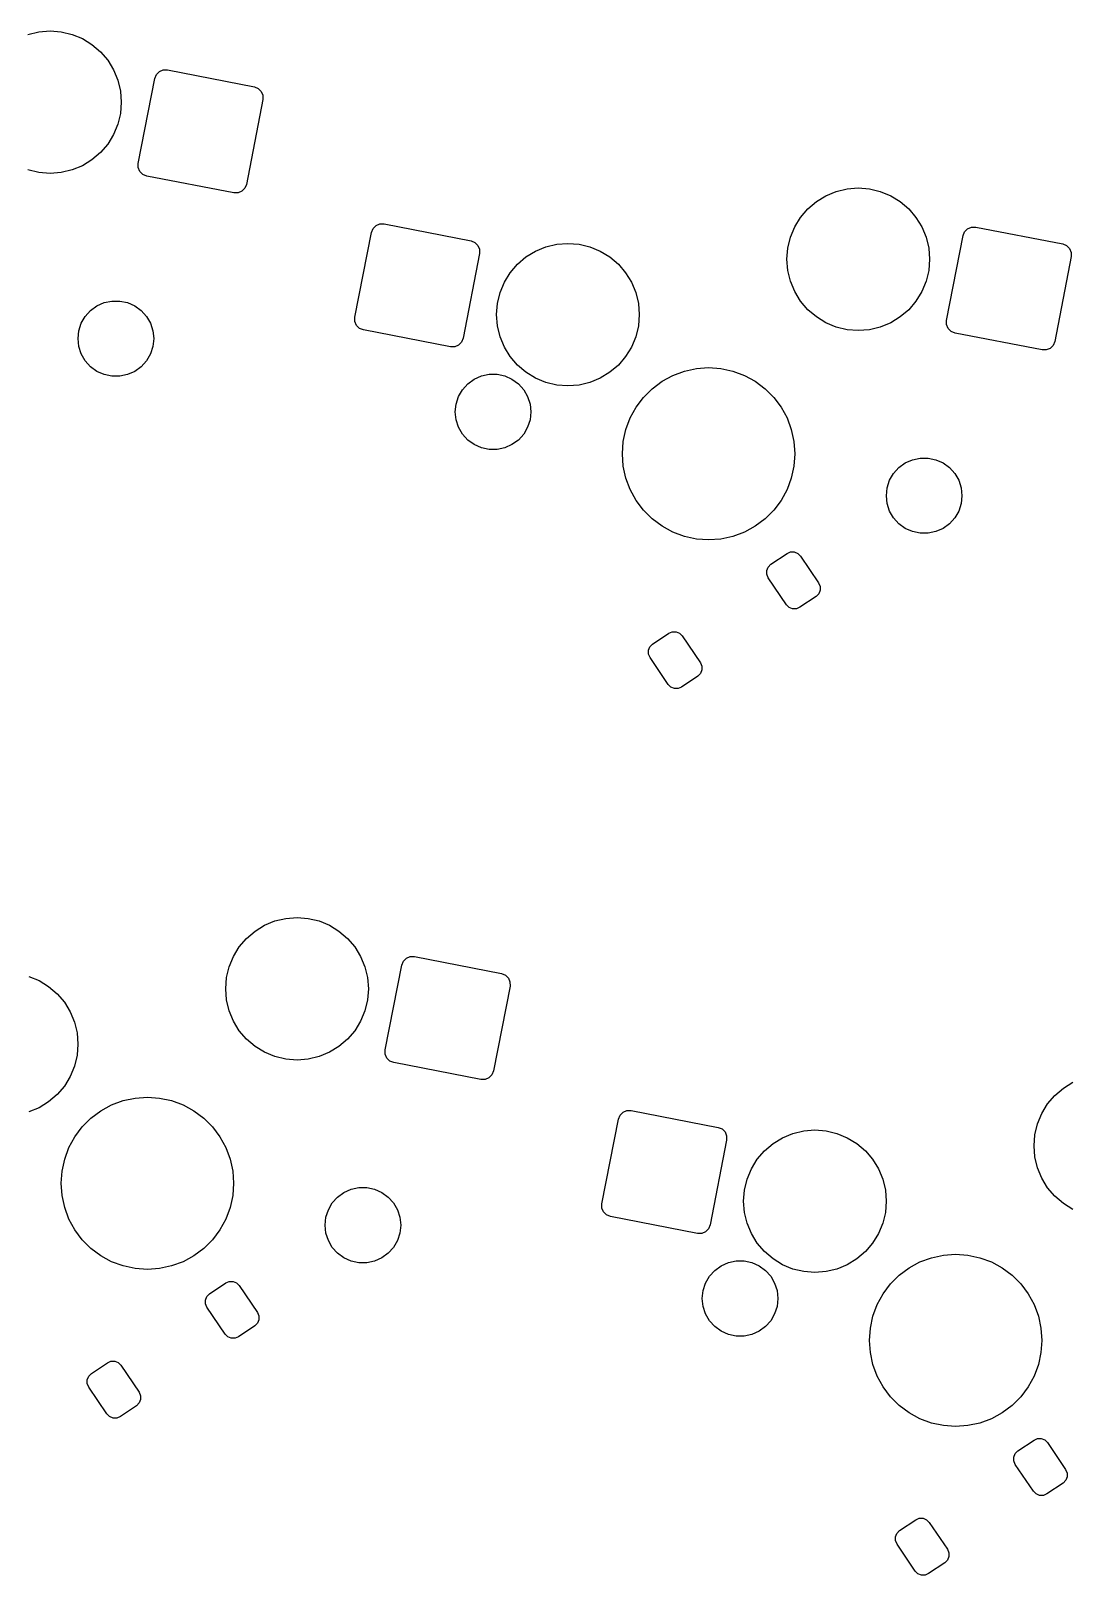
# Model space of a CAD drawing. Extents: x 101 to 518, y -308 to -134.
# Drawn here: x 183.46 to 207.55, y -267.07 to -231.34 of the extents above; entities that cross this region are included whole.
import ezdxf

# ---------------------------------------------------------------- set-up
doc = ezdxf.new("R2010")
doc.units = 0
doc.layers.add('BLACK', color=7, linetype='CONTINUOUS')

msp = doc.modelspace()

# ---------------------------------------------------------------- linework, layer by layer
at = {"layer": 'BLACK', "linetype": 'CONTINUOUS'}
for p, q in [((183.39703, -231.417391), (183.648791, -231.356948)), ((183.648791, -231.356948), (183.906908, -231.336634)), ((183.906908, -231.336634), (184.165025, -231.356948)), ((184.165025, -231.356948), (184.416786, -231.417391)), ((184.416786, -231.417391), (184.655992, -231.516473)), ((184.655992, -231.516473), (184.876754, -231.651756)), ((184.876754, -231.651756), (185.073634, -231.819908)), ((185.073634, -231.819908), (185.241786, -232.016788)), ((185.241786, -232.016788), (185.377069, -232.23755)), ((185.377069, -232.23755), (185.476151, -232.476756)), ((186.367854, -232.348815), (186.436527, -232.27954)), ((186.436527, -232.27954), (186.526483, -232.241818)), ((186.526483, -232.241818), (186.624027, -232.241393)), ((186.624027, -232.241393), (188.636363, -232.632551)), ((185.476151, -232.476756), (185.536594, -232.728517)), ((185.9493, -234.402352), (186.330918, -232.439097)), ((186.330918, -232.439097), (186.367854, -232.348815)), ((188.636363, -232.632551), (188.726645, -232.669486)), ((185.536594, -232.728517), (185.556908, -232.986634)), ((185.556908, -232.986634), (185.536594, -233.244751)), ((188.834068, -232.92566), (188.45245, -234.888915)), ((188.726645, -232.669486), (188.795921, -232.73816)), ((188.795921, -232.73816), (188.833642, -232.828116)), ((188.833642, -232.828116), (188.834068, -232.92566)), ((185.536594, -233.244751), (185.476151, -233.496512)), ((185.476151, -233.496512), (185.377069, -233.735718)), ((185.241786, -233.95648), (185.073634, -234.15336)), ((185.377069, -233.735718), (185.241786, -233.95648)), ((184.876754, -234.321512), (184.655992, -234.456795)), ((185.073634, -234.15336), (184.876754, -234.321512)), ((185.949726, -234.499896), (185.9493, -234.402352)), ((183.648791, -234.61632), (183.39703, -234.555877)), ((183.906908, -234.636634), (183.648791, -234.61632)), ((184.165025, -234.61632), (183.906908, -234.636634)), ((184.416786, -234.555877), (184.165025, -234.61632)), ((184.655992, -234.456795), (184.416786, -234.555877)), ((185.987447, -234.589852), (185.949726, -234.499896)), ((186.056723, -234.658526), (185.987447, -234.589852)), ((186.147005, -234.695461), (186.056723, -234.658526)), ((188.159341, -235.086619), (186.147005, -234.695461)), ((188.256885, -235.086194), (188.159341, -235.086619)), ((188.346841, -235.048472), (188.256885, -235.086194)), ((188.415514, -234.979197), (188.346841, -235.048472)), ((188.45245, -234.888915), (188.415514, -234.979197)), ((201.857822, -235.151384), (202.097028, -235.052302)), ((202.097028, -235.052302), (202.348789, -234.991859)), ((202.348789, -234.991859), (202.606906, -234.971545)), ((202.606906, -234.971545), (202.865023, -234.991859)), ((202.865023, -234.991859), (203.116784, -235.052302)), ((203.116784, -235.052302), (203.35599, -235.151384)), ((201.272028, -235.651699), (201.44018, -235.454819)), ((201.44018, -235.454819), (201.63706, -235.286667)), ((201.63706, -235.286667), (201.857822, -235.151384)), ((203.35599, -235.151384), (203.576752, -235.286667)), ((203.576752, -235.286667), (203.773632, -235.454819)), ((203.773632, -235.454819), (203.941784, -235.651699)), ((191.380312, -235.910678), (191.448985, -235.841403)), ((191.448985, -235.841403), (191.538941, -235.803681)), ((191.538941, -235.803681), (191.636485, -235.803256)), ((191.636485, -235.803256), (193.648821, -236.194414)), ((201.136745, -235.872461), (201.272028, -235.651699)), ((203.941784, -235.651699), (204.077067, -235.872461)), ((190.961758, -237.964215), (191.343376, -236.00096)), ((191.343376, -236.00096), (191.380312, -235.910678)), ((193.648821, -236.194414), (193.739103, -236.231349)), ((200.97722, -236.363428), (201.037663, -236.111667)), ((201.037663, -236.111667), (201.136745, -235.872461)), ((204.077067, -235.872461), (204.176149, -236.111667)), ((204.176149, -236.111667), (204.236592, -236.363428)), ((204.649298, -238.037263), (205.030916, -236.074008)), ((205.030916, -236.074008), (205.067852, -235.983726)), ((205.067852, -235.983726), (205.136525, -235.914451)), ((205.136525, -235.914451), (205.226481, -235.876729)), ((205.226481, -235.876729), (205.324025, -235.876304)), ((205.324025, -235.876304), (207.336361, -236.267462)), ((193.846526, -236.487523), (193.464908, -238.450778)), ((193.739103, -236.231349), (193.808379, -236.300023)), ((193.808379, -236.300023), (193.8461, -236.389979)), ((193.8461, -236.389979), (193.846526, -236.487523)), ((194.722192, -236.736515), (194.919072, -236.568363)), ((194.919072, -236.568363), (195.139834, -236.43308)), ((195.139834, -236.43308), (195.37904, -236.333998)), ((195.37904, -236.333998), (195.630801, -236.273555)), ((195.630801, -236.273555), (195.888918, -236.253241)), ((195.888918, -236.253241), (196.147035, -236.273555)), ((196.147035, -236.273555), (196.398796, -236.333998)), ((196.398796, -236.333998), (196.638002, -236.43308)), ((196.638002, -236.43308), (196.858764, -236.568363)), ((196.858764, -236.568363), (197.055644, -236.736515)), ((200.956906, -236.621545), (200.97722, -236.363428)), ((204.236592, -236.363428), (204.256906, -236.621545)), ((207.534066, -236.560571), (207.152448, -238.523826)), ((207.336361, -236.267462), (207.426643, -236.304397)), ((207.426643, -236.304397), (207.495919, -236.373071)), ((207.495919, -236.373071), (207.53364, -236.463027)), ((207.53364, -236.463027), (207.534066, -236.560571)), ((194.418757, -237.154157), (194.55404, -236.933395)), ((194.55404, -236.933395), (194.722192, -236.736515)), ((197.055644, -236.736515), (197.223796, -236.933395)), ((197.223796, -236.933395), (197.359079, -237.154157)), ((200.97722, -236.879662), (200.956906, -236.621545)), ((201.037663, -237.131423), (200.97722, -236.879662)), ((204.236592, -236.879662), (204.176149, -237.131423)), ((204.256906, -236.621545), (204.236592, -236.879662)), ((194.319675, -237.393363), (194.418757, -237.154157)), ((197.359079, -237.154157), (197.458161, -237.393363)), ((201.136745, -237.370629), (201.037663, -237.131423)), ((204.176149, -237.131423), (204.077067, -237.370629)), ((184.993431, -237.700183), (185.160541, -237.625781)), ((185.160541, -237.625781), (185.339469, -237.587748)), ((185.339469, -237.587748), (185.522393, -237.587748)), ((185.522393, -237.587748), (185.701321, -237.625781)), ((185.701321, -237.625781), (185.868431, -237.700183)), ((194.238918, -237.903241), (194.259232, -237.645124)), ((194.259232, -237.645124), (194.319675, -237.393363)), ((197.458161, -237.393363), (197.518604, -237.645124)), ((197.518604, -237.645124), (197.538918, -237.903241)), ((201.272028, -237.591391), (201.136745, -237.370629)), ((201.44018, -237.788271), (201.272028, -237.591391)), ((203.941784, -237.591391), (203.773632, -237.788271)), ((204.077067, -237.370629), (203.941784, -237.591391)), ((184.631579, -238.10206), (184.723041, -237.943643)), ((184.723041, -237.943643), (184.845442, -237.807703)), ((184.845442, -237.807703), (184.993431, -237.700183)), ((185.868431, -237.700183), (186.01642, -237.807703)), ((186.01642, -237.807703), (186.138821, -237.943643)), ((186.138821, -237.943643), (186.230283, -238.10206)), ((190.962184, -238.061759), (190.961758, -237.964215)), ((194.259232, -238.161358), (194.238918, -237.903241)), ((197.538918, -237.903241), (197.518604, -238.161358)), ((201.63706, -237.956423), (201.44018, -237.788271)), ((201.857822, -238.091706), (201.63706, -237.956423)), ((203.576752, -237.956423), (203.35599, -238.091706)), ((203.773632, -237.788271), (203.576752, -237.956423)), ((184.555931, -238.457955), (184.575052, -238.276032)), ((184.575052, -238.276032), (184.631579, -238.10206)), ((186.230283, -238.10206), (186.28681, -238.276032)), ((186.28681, -238.276032), (186.305931, -238.457955)), ((190.999905, -238.151715), (190.962184, -238.061759)), ((191.069181, -238.220389), (190.999905, -238.151715)), ((191.159463, -238.257324), (191.069181, -238.220389)), ((193.171799, -238.648482), (191.159463, -238.257324)), ((194.319675, -238.413119), (194.259232, -238.161358)), ((197.518604, -238.161358), (197.458161, -238.413119)), ((202.097028, -238.190788), (201.857822, -238.091706)), ((202.348789, -238.251231), (202.097028, -238.190788)), ((202.606906, -238.271545), (202.348789, -238.251231)), ((202.865023, -238.251231), (202.606906, -238.271545)), ((203.116784, -238.190788), (202.865023, -238.251231)), ((203.35599, -238.091706), (203.116784, -238.190788)), ((204.649724, -238.134807), (204.649298, -238.037263)), ((204.687445, -238.224763), (204.649724, -238.134807)), ((204.756721, -238.293437), (204.687445, -238.224763)), ((204.847003, -238.330372), (204.756721, -238.293437)), ((206.859339, -238.72153), (204.847003, -238.330372)), ((184.575052, -238.639878), (184.555931, -238.457955)), ((184.631579, -238.81385), (184.575052, -238.639878)), ((186.28681, -238.639878), (186.230283, -238.81385)), ((186.305931, -238.457955), (186.28681, -238.639878)), ((193.269343, -238.648057), (193.171799, -238.648482)), ((193.359299, -238.610335), (193.269343, -238.648057)), ((193.427972, -238.54106), (193.359299, -238.610335)), ((193.464908, -238.450778), (193.427972, -238.54106)), ((194.418757, -238.652325), (194.319675, -238.413119)), ((194.55404, -238.873087), (194.418757, -238.652325)), ((197.359079, -238.652325), (197.223796, -238.873087)), ((197.458161, -238.413119), (197.359079, -238.652325)), ((206.956883, -238.721105), (206.859339, -238.72153)), ((207.046839, -238.683383), (206.956883, -238.721105)), ((207.115512, -238.614108), (207.046839, -238.683383)), ((207.152448, -238.523826), (207.115512, -238.614108)), ((184.723041, -238.972267), (184.631579, -238.81385)), ((184.845442, -239.108207), (184.723041, -238.972267)), ((186.138821, -238.972267), (186.01642, -239.108207)), ((186.230283, -238.81385), (186.138821, -238.972267)), ((194.722192, -239.069967), (194.55404, -238.873087)), ((194.919072, -239.238119), (194.722192, -239.069967)), ((197.055644, -239.069967), (196.858764, -239.238119)), ((197.223796, -238.873087), (197.055644, -239.069967)), ((184.993431, -239.215727), (184.845442, -239.108207)), ((185.160541, -239.290129), (184.993431, -239.215727)), ((185.339469, -239.328162), (185.160541, -239.290129)), ((185.522393, -239.328162), (185.339469, -239.328162)), ((185.701321, -239.290129), (185.522393, -239.328162)), ((185.868431, -239.215727), (185.701321, -239.290129)), ((186.01642, -239.108207), (185.868431, -239.215727)), ((193.572108, -239.503994), (193.720097, -239.396474)), ((193.720097, -239.396474), (193.887207, -239.322072)), ((193.887207, -239.322072), (194.066135, -239.284039)), ((194.066135, -239.284039), (194.249059, -239.284039)), ((194.249059, -239.284039), (194.427987, -239.322072)), ((194.427987, -239.322072), (194.595097, -239.396474)), ((194.595097, -239.396474), (194.743086, -239.503994)), ((195.139834, -239.373402), (194.919072, -239.238119)), ((195.37904, -239.472484), (195.139834, -239.373402)), ((196.638002, -239.373402), (196.398796, -239.472484)), ((196.858764, -239.238119), (196.638002, -239.373402)), ((198.066279, -239.446181), (198.315967, -239.309841)), ((198.315967, -239.309841), (198.582516, -239.210423)), ((198.582516, -239.210423), (198.860501, -239.149951)), ((198.860501, -239.149951), (199.144263, -239.129656)), ((199.144263, -239.129656), (199.428025, -239.149951)), ((199.428025, -239.149951), (199.70601, -239.210423)), ((199.70601, -239.210423), (199.972559, -239.309841)), ((199.972559, -239.309841), (200.222247, -239.446181)), ((193.358245, -239.798351), (193.449707, -239.639934)), ((193.449707, -239.639934), (193.572108, -239.503994)), ((194.743086, -239.503994), (194.865487, -239.639934)), ((194.865487, -239.639934), (194.956949, -239.798351)), ((195.630801, -239.532927), (195.37904, -239.472484)), ((195.888918, -239.553241), (195.630801, -239.532927)), ((196.147035, -239.532927), (195.888918, -239.553241)), ((196.398796, -239.472484), (196.147035, -239.532927)), ((197.637374, -239.817829), (197.838536, -239.616667)), ((197.838536, -239.616667), (198.066279, -239.446181)), ((200.222247, -239.446181), (200.44999, -239.616667)), ((200.44999, -239.616667), (200.651152, -239.817829)), ((193.282597, -240.154246), (193.301718, -239.972323)), ((193.301718, -239.972323), (193.358245, -239.798351)), ((194.956949, -239.798351), (195.013476, -239.972323)), ((195.013476, -239.972323), (195.032597, -240.154246)), ((197.330548, -240.29526), (197.466888, -240.045572)), ((197.466888, -240.045572), (197.637374, -239.817829)), ((200.651152, -239.817829), (200.821638, -240.045572)), ((200.821638, -240.045572), (200.957978, -240.29526)), ((193.301718, -240.336169), (193.282597, -240.154246)), ((193.358245, -240.510141), (193.301718, -240.336169)), ((195.013476, -240.336169), (194.956949, -240.510141)), ((195.032597, -240.154246), (195.013476, -240.336169)), ((197.23113, -240.561809), (197.330548, -240.29526)), ((200.957978, -240.29526), (201.057396, -240.561809)), ((193.449707, -240.668558), (193.358245, -240.510141)), ((193.572108, -240.804498), (193.449707, -240.668558)), ((193.720097, -240.912018), (193.572108, -240.804498)), ((194.743086, -240.804498), (194.595097, -240.912018)), ((194.865487, -240.668558), (194.743086, -240.804498)), ((194.956949, -240.510141), (194.865487, -240.668558)), ((197.150363, -241.123556), (197.170658, -240.839794)), ((197.170658, -240.839794), (197.23113, -240.561809)), ((201.057396, -240.561809), (201.117868, -240.839794)), ((201.117868, -240.839794), (201.138163, -241.123556)), ((193.887207, -240.98642), (193.720097, -240.912018)), ((194.066135, -241.024453), (193.887207, -240.98642)), ((194.249059, -241.024453), (194.066135, -241.024453)), ((194.427987, -240.98642), (194.249059, -241.024453)), ((194.595097, -240.912018), (194.427987, -240.98642)), ((197.170658, -241.407318), (197.150363, -241.123556)), ((201.138163, -241.123556), (201.117868, -241.407318)), ((203.860539, -241.260692), (204.039467, -241.222659)), ((204.039467, -241.222659), (204.222391, -241.222659)), ((204.222391, -241.222659), (204.401319, -241.260692)), ((197.23113, -241.685303), (197.170658, -241.407318)), ((201.117868, -241.407318), (201.057396, -241.685303)), ((203.331577, -241.736971), (203.423039, -241.578554)), ((203.423039, -241.578554), (203.54544, -241.442614)), ((203.54544, -241.442614), (203.693429, -241.335094)), ((203.693429, -241.335094), (203.860539, -241.260692)), ((204.401319, -241.260692), (204.568429, -241.335094)), ((204.568429, -241.335094), (204.716418, -241.442614)), ((204.716418, -241.442614), (204.838819, -241.578554)), ((204.838819, -241.578554), (204.930281, -241.736971)), ((197.330548, -241.951852), (197.23113, -241.685303)), ((201.057396, -241.685303), (200.957978, -241.951852)), ((203.255929, -242.092866), (203.27505, -241.910943)), ((203.27505, -241.910943), (203.331577, -241.736971)), ((204.930281, -241.736971), (204.986808, -241.910943)), ((204.986808, -241.910943), (205.005929, -242.092866)), ((197.466888, -242.20154), (197.330548, -241.951852)), ((197.637374, -242.429283), (197.466888, -242.20154)), ((200.821638, -242.20154), (200.651152, -242.429283)), ((200.957978, -241.951852), (200.821638, -242.20154)), ((203.27505, -242.274789), (203.255929, -242.092866)), ((203.331577, -242.448761), (203.27505, -242.274789)), ((204.986808, -242.274789), (204.930281, -242.448761)), ((205.005929, -242.092866), (204.986808, -242.274789)), ((197.838536, -242.630445), (197.637374, -242.429283)), ((198.066279, -242.800931), (197.838536, -242.630445)), ((200.44999, -242.630445), (200.222247, -242.800931)), ((200.651152, -242.429283), (200.44999, -242.630445)), ((203.423039, -242.607178), (203.331577, -242.448761)), ((203.54544, -242.743118), (203.423039, -242.607178)), ((204.838819, -242.607178), (204.716418, -242.743118)), ((204.930281, -242.448761), (204.838819, -242.607178)), ((198.315967, -242.937271), (198.066279, -242.800931)), ((198.582516, -243.036689), (198.315967, -242.937271)), ((199.972559, -242.937271), (199.70601, -243.036689)), ((200.222247, -242.800931), (199.972559, -242.937271)), ((203.693429, -242.850638), (203.54544, -242.743118)), ((203.860539, -242.92504), (203.693429, -242.850638)), ((204.039467, -242.963073), (203.860539, -242.92504)), ((204.222391, -242.963073), (204.039467, -242.963073)), ((204.401319, -242.92504), (204.222391, -242.963073)), ((204.568429, -242.850638), (204.401319, -242.92504)), ((204.716418, -242.743118), (204.568429, -242.850638)), ((198.860501, -243.097161), (198.582516, -243.036689)), ((199.144263, -243.117456), (198.860501, -243.097161)), ((199.428025, -243.097161), (199.144263, -243.117456)), ((199.70601, -243.036689), (199.428025, -243.097161)), ((200.522764, -243.743895), (200.58457, -243.681547)), ((200.58457, -243.681547), (200.957637, -243.42991)), ((200.957637, -243.42991), (201.038597, -243.39596)), ((201.038597, -243.39596), (201.126387, -243.395577)), ((201.126387, -243.395577), (201.207641, -243.428819)), ((201.207641, -243.428819), (201.269989, -243.490625)), ((201.269989, -243.490625), (201.689383, -244.112403)), ((200.489522, -243.825148), (200.522764, -243.743895)), ((200.489905, -243.912938), (200.489522, -243.825148)), ((200.523855, -243.993899), (200.489905, -243.912938)), ((200.943249, -244.615677), (200.523855, -243.993899)), ((201.628668, -244.424755), (201.255601, -244.676392)), ((201.690474, -244.362407), (201.628668, -244.424755)), ((201.689383, -244.112403), (201.723333, -244.193364)), ((201.723716, -244.281154), (201.690474, -244.362407)), ((201.723333, -244.193364), (201.723716, -244.281154)), ((201.005597, -244.677483), (200.943249, -244.615677)), ((201.086851, -244.710725), (201.005597, -244.677483)), ((201.174641, -244.710342), (201.086851, -244.710725)), ((201.255601, -244.676392), (201.174641, -244.710342)), ((197.848746, -245.526883), (198.221813, -245.275246)), ((198.221813, -245.275246), (198.302773, -245.241296)), ((198.302773, -245.241296), (198.390563, -245.240913)), ((198.390563, -245.240913), (198.471817, -245.274155)), ((198.471817, -245.274155), (198.534165, -245.335961)), ((198.534165, -245.335961), (198.953559, -245.957739)), ((197.753698, -245.670484), (197.78694, -245.589231)), ((197.754081, -245.758274), (197.753698, -245.670484)), ((197.788031, -245.839235), (197.754081, -245.758274)), ((197.78694, -245.589231), (197.848746, -245.526883)), ((198.207425, -246.461013), (197.788031, -245.839235)), ((198.95465, -246.207743), (198.892844, -246.270091)), ((198.953559, -245.957739), (198.987509, -246.0387)), ((198.987892, -246.12649), (198.95465, -246.207743)), ((198.987509, -246.0387), (198.987892, -246.12649)), ((198.269773, -246.522819), (198.207425, -246.461013)), ((198.351027, -246.556061), (198.269773, -246.522819)), ((198.438817, -246.555678), (198.351027, -246.556061)), ((198.519777, -246.521728), (198.438817, -246.555678)), ((198.892844, -246.270091), (198.519777, -246.521728)), ((188.872912, -252.033926), (189.112118, -251.934844)), ((189.112118, -251.934844), (189.363879, -251.874401)), ((189.363879, -251.874401), (189.621996, -251.854087)), ((189.621996, -251.854087), (189.880113, -251.874401)), ((189.880113, -251.874401), (190.131874, -251.934844)), ((190.131874, -251.934844), (190.37108, -252.033926)), ((188.45527, -252.337361), (188.65215, -252.169209)), ((188.65215, -252.169209), (188.872912, -252.033926)), ((190.37108, -252.033926), (190.591842, -252.169209)), ((190.591842, -252.169209), (190.788722, -252.337361)), ((188.151835, -252.755003), (188.287118, -252.534241)), ((188.287118, -252.534241), (188.45527, -252.337361)), ((190.788722, -252.337361), (190.956874, -252.534241)), ((190.956874, -252.534241), (191.092157, -252.755003)), ((187.99231, -253.24597), (188.052753, -252.994209)), ((188.052753, -252.994209), (188.151835, -252.755003)), ((191.092157, -252.755003), (191.191239, -252.994209)), ((191.191239, -252.994209), (191.251682, -253.24597)), ((191.664388, -254.919805), (192.046006, -252.95655)), ((192.046006, -252.95655), (192.082942, -252.866268)), ((192.082942, -252.866268), (192.151615, -252.796993)), ((192.151615, -252.796993), (192.241571, -252.759271)), ((192.241571, -252.759271), (192.339115, -252.758846)), ((192.339115, -252.758846), (194.351451, -253.150004)), ((183.413886, -253.21654), (183.653092, -253.315622)), ((183.653092, -253.315622), (183.873854, -253.450905)), ((187.971996, -253.504087), (187.99231, -253.24597)), ((191.251682, -253.24597), (191.271996, -253.504087)), ((194.351451, -253.150004), (194.441733, -253.186939)), ((194.441733, -253.186939), (194.511009, -253.255613)), ((194.511009, -253.255613), (194.54873, -253.345569)), ((194.54873, -253.345569), (194.549156, -253.443113)), ((183.873854, -253.450905), (184.070734, -253.619057)), ((184.070734, -253.619057), (184.238886, -253.815937)), ((187.99231, -253.762204), (187.971996, -253.504087)), ((191.271996, -253.504087), (191.251682, -253.762204)), ((194.549156, -253.443113), (194.167538, -255.406368)), ((184.238886, -253.815937), (184.374169, -254.036699)), ((184.374169, -254.036699), (184.473251, -254.275905)), ((188.052753, -254.013965), (187.99231, -253.762204)), ((188.151835, -254.253171), (188.052753, -254.013965)), ((191.191239, -254.013965), (191.092157, -254.253171)), ((191.251682, -253.762204), (191.191239, -254.013965)), ((184.473251, -254.275905), (184.533694, -254.527666)), ((188.287118, -254.473933), (188.151835, -254.253171)), ((191.092157, -254.253171), (190.956874, -254.473933)), ((184.533694, -254.527666), (184.554008, -254.785783)), ((184.554008, -254.785783), (184.533694, -255.0439)), ((188.45527, -254.670813), (188.287118, -254.473933)), ((188.65215, -254.838965), (188.45527, -254.670813)), ((190.788722, -254.670813), (190.591842, -254.838965)), ((190.956874, -254.473933), (190.788722, -254.670813)), ((184.533694, -255.0439), (184.473251, -255.295661)), ((188.872912, -254.974248), (188.65215, -254.838965)), ((189.112118, -255.07333), (188.872912, -254.974248)), ((189.363879, -255.133773), (189.112118, -255.07333)), ((189.621996, -255.154087), (189.363879, -255.133773)), ((189.880113, -255.133773), (189.621996, -255.154087)), ((190.131874, -255.07333), (189.880113, -255.133773)), ((190.37108, -254.974248), (190.131874, -255.07333)), ((190.591842, -254.838965), (190.37108, -254.974248)), ((191.664814, -255.017349), (191.664388, -254.919805)), ((191.702535, -255.107305), (191.664814, -255.017349)), ((191.771811, -255.175979), (191.702535, -255.107305)), ((184.473251, -255.295661), (184.374169, -255.534867)), ((191.862093, -255.212914), (191.771811, -255.175979)), ((193.874429, -255.604072), (191.862093, -255.212914)), ((194.130602, -255.49665), (194.061929, -255.565925)), ((194.167538, -255.406368), (194.130602, -255.49665)), ((184.238886, -255.755629), (184.070734, -255.952509)), ((184.374169, -255.534867), (184.238886, -255.755629)), ((193.971973, -255.603647), (193.874429, -255.604072)), ((194.061929, -255.565925), (193.971973, -255.603647)), ((207.155267, -255.972273), (207.352147, -255.804121)), ((207.352147, -255.804121), (207.572909, -255.668838)), ((183.873854, -256.120661), (183.653092, -256.255944)), ((184.070734, -255.952509), (183.873854, -256.120661)), ((185.081369, -256.328723), (185.331057, -256.192383)), ((185.331057, -256.192383), (185.597606, -256.092965)), ((185.597606, -256.092965), (185.875591, -256.032493)), ((185.875591, -256.032493), (186.159353, -256.012198)), ((186.159353, -256.012198), (186.443115, -256.032493)), ((186.443115, -256.032493), (186.7211, -256.092965)), ((186.7211, -256.092965), (186.987649, -256.192383)), ((186.987649, -256.192383), (187.237337, -256.328723)), ((206.851832, -256.389915), (206.987115, -256.169153)), ((206.987115, -256.169153), (207.155267, -255.972273)), ((183.653092, -256.255944), (183.413886, -256.355026)), ((184.652464, -256.700371), (184.853626, -256.499209)), ((184.853626, -256.499209), (185.081369, -256.328723)), ((187.237337, -256.328723), (187.46508, -256.499209)), ((187.46508, -256.499209), (187.666242, -256.700371)), ((196.676845, -258.481669), (197.058463, -256.518414)), ((197.058463, -256.518414), (197.095399, -256.428132)), ((197.095399, -256.428132), (197.164072, -256.358857)), ((197.164072, -256.358857), (197.254028, -256.321135)), ((197.254028, -256.321135), (197.351572, -256.32071)), ((197.351572, -256.32071), (199.363908, -256.711868)), ((206.75275, -256.629121), (206.851832, -256.389915)), ((184.345638, -257.177802), (184.481978, -256.928114)), ((184.481978, -256.928114), (184.652464, -256.700371)), ((187.666242, -256.700371), (187.836728, -256.928114)), ((187.836728, -256.928114), (187.973068, -257.177802)), ((199.363908, -256.711868), (199.45419, -256.748803)), ((199.45419, -256.748803), (199.523466, -256.817477)), ((199.523466, -256.817477), (199.561187, -256.907433)), ((199.561187, -256.907433), (199.561613, -257.004977)), ((200.854921, -256.950534), (201.094127, -256.851452)), ((201.094127, -256.851452), (201.345888, -256.791009)), ((201.345888, -256.791009), (201.604005, -256.770695)), ((201.604005, -256.770695), (201.862122, -256.791009)), ((201.862122, -256.791009), (202.113883, -256.851452)), ((202.113883, -256.851452), (202.353089, -256.950534)), ((206.671993, -257.138999), (206.692307, -256.880882)), ((206.692307, -256.880882), (206.75275, -256.629121)), ((184.24622, -257.444351), (184.345638, -257.177802)), ((187.973068, -257.177802), (188.072486, -257.444351)), ((199.561613, -257.004977), (199.179995, -258.968232)), ((200.269127, -257.450849), (200.437279, -257.253969)), ((200.437279, -257.253969), (200.634159, -257.085817)), ((200.634159, -257.085817), (200.854921, -256.950534)), ((202.353089, -256.950534), (202.573851, -257.085817)), ((202.573851, -257.085817), (202.770731, -257.253969)), ((202.770731, -257.253969), (202.938883, -257.450849)), ((206.692307, -257.397116), (206.671993, -257.138999)), ((184.185748, -257.722336), (184.24622, -257.444351)), ((188.072486, -257.444351), (188.132958, -257.722336)), ((200.133844, -257.671611), (200.269127, -257.450849)), ((202.938883, -257.450849), (203.074166, -257.671611)), ((206.75275, -257.648877), (206.692307, -257.397116)), ((206.851832, -257.888083), (206.75275, -257.648877)), ((184.165453, -258.006098), (184.185748, -257.722336)), ((184.185748, -258.28986), (184.165453, -258.006098)), ((188.132958, -257.722336), (188.153253, -258.006098)), ((188.153253, -258.006098), (188.132958, -258.28986)), ((199.974319, -258.162578), (200.034762, -257.910817)), ((200.034762, -257.910817), (200.133844, -257.671611)), ((203.074166, -257.671611), (203.173248, -257.910817)), ((203.173248, -257.910817), (203.233691, -258.162578)), ((206.987115, -258.108845), (206.851832, -257.888083)), ((184.24622, -258.567845), (184.185748, -258.28986)), ((188.132958, -258.28986), (188.072486, -258.567845)), ((190.438129, -258.461096), (190.56053, -258.325156)), ((190.56053, -258.325156), (190.708519, -258.217636)), ((190.708519, -258.217636), (190.875629, -258.143234)), ((190.875629, -258.143234), (191.054557, -258.105201)), ((191.054557, -258.105201), (191.237481, -258.105201)), ((191.237481, -258.105201), (191.416409, -258.143234)), ((191.416409, -258.143234), (191.583519, -258.217636)), ((191.583519, -258.217636), (191.731508, -258.325156)), ((191.731508, -258.325156), (191.853909, -258.461096)), ((199.954005, -258.420695), (199.974319, -258.162578)), ((203.233691, -258.162578), (203.254005, -258.420695)), ((207.155267, -258.305725), (206.987115, -258.108845)), ((207.352147, -258.473877), (207.155267, -258.305725)), ((184.345638, -258.834394), (184.24622, -258.567845)), ((188.072486, -258.567845), (187.973068, -258.834394)), ((190.29014, -258.793485), (190.346667, -258.619513)), ((190.346667, -258.619513), (190.438129, -258.461096)), ((191.853909, -258.461096), (191.945371, -258.619513)), ((191.945371, -258.619513), (192.001898, -258.793485)), ((196.677271, -258.579213), (196.676845, -258.481669)), ((196.714992, -258.669169), (196.677271, -258.579213)), ((196.784268, -258.737843), (196.714992, -258.669169)), ((199.974319, -258.678812), (199.954005, -258.420695)), ((200.034762, -258.930573), (199.974319, -258.678812)), ((203.233691, -258.678812), (203.173248, -258.930573)), ((203.254005, -258.420695), (203.233691, -258.678812)), ((207.572909, -258.60916), (207.352147, -258.473877)), ((184.481978, -259.084082), (184.345638, -258.834394)), ((184.652464, -259.311825), (184.481978, -259.084082)), ((187.836728, -259.084082), (187.666242, -259.311825)), ((187.973068, -258.834394), (187.836728, -259.084082)), ((190.271019, -258.975408), (190.29014, -258.793485)), ((190.29014, -259.157331), (190.271019, -258.975408)), ((192.001898, -258.793485), (192.021019, -258.975408)), ((192.021019, -258.975408), (192.001898, -259.157331)), ((196.87455, -258.774778), (196.784268, -258.737843)), ((198.886886, -259.165936), (196.87455, -258.774778)), ((199.143059, -259.058514), (199.074386, -259.127789)), ((199.179995, -258.968232), (199.143059, -259.058514)), ((200.133844, -259.169779), (200.034762, -258.930573)), ((203.173248, -258.930573), (203.074166, -259.169779)), ((184.853626, -259.512987), (184.652464, -259.311825)), ((187.666242, -259.311825), (187.46508, -259.512987)), ((190.346667, -259.331303), (190.29014, -259.157331)), ((190.438129, -259.48972), (190.346667, -259.331303)), ((191.945371, -259.331303), (191.853909, -259.48972)), ((192.001898, -259.157331), (191.945371, -259.331303)), ((198.98443, -259.165511), (198.886886, -259.165936)), ((199.074386, -259.127789), (198.98443, -259.165511)), ((200.269127, -259.390541), (200.133844, -259.169779)), ((200.437279, -259.587421), (200.269127, -259.390541)), ((202.938883, -259.390541), (202.770731, -259.587421)), ((203.074166, -259.169779), (202.938883, -259.390541)), ((185.081369, -259.683473), (184.853626, -259.512987)), ((185.331057, -259.819813), (185.081369, -259.683473)), ((187.237337, -259.683473), (186.987649, -259.819813)), ((187.46508, -259.512987), (187.237337, -259.683473)), ((190.56053, -259.62566), (190.438129, -259.48972)), ((190.708519, -259.73318), (190.56053, -259.62566)), ((190.875629, -259.807582), (190.708519, -259.73318)), ((191.583519, -259.73318), (191.416409, -259.807582)), ((191.731508, -259.62566), (191.583519, -259.73318)), ((191.853909, -259.48972), (191.731508, -259.62566)), ((199.602294, -259.839526), (199.781222, -259.801493)), ((199.781222, -259.801493), (199.964146, -259.801493)), ((199.964146, -259.801493), (200.143074, -259.839526)), ((200.634159, -259.755573), (200.437279, -259.587421)), ((200.854921, -259.890856), (200.634159, -259.755573)), ((202.573851, -259.755573), (202.353089, -259.890856)), ((202.770731, -259.587421), (202.573851, -259.755573)), ((204.031054, -259.827295), (204.297603, -259.727877)), ((204.297603, -259.727877), (204.575588, -259.667405)), ((204.575588, -259.667405), (204.85935, -259.64711)), ((204.85935, -259.64711), (205.143112, -259.667405)), ((205.143112, -259.667405), (205.421097, -259.727877)), ((205.421097, -259.727877), (205.687646, -259.827295)), ((185.597606, -259.919231), (185.331057, -259.819813)), ((185.875591, -259.979703), (185.597606, -259.919231)), ((186.159353, -259.999998), (185.875591, -259.979703)), ((186.443115, -259.979703), (186.159353, -259.999998)), ((186.7211, -259.919231), (186.443115, -259.979703)), ((186.987649, -259.819813), (186.7211, -259.919231)), ((191.054557, -259.845615), (190.875629, -259.807582)), ((191.237481, -259.845615), (191.054557, -259.845615)), ((191.416409, -259.807582), (191.237481, -259.845615)), ((199.073332, -260.315805), (199.164794, -260.157388)), ((199.164794, -260.157388), (199.287195, -260.021448)), ((199.287195, -260.021448), (199.435184, -259.913928)), ((199.435184, -259.913928), (199.602294, -259.839526)), ((200.143074, -259.839526), (200.310184, -259.913928)), ((200.310184, -259.913928), (200.458173, -260.021448)), ((200.458173, -260.021448), (200.580574, -260.157388)), ((200.580574, -260.157388), (200.672036, -260.315805)), ((201.094127, -259.989938), (200.854921, -259.890856)), ((201.345888, -260.050381), (201.094127, -259.989938)), ((201.604005, -260.070695), (201.345888, -260.050381)), ((201.862122, -260.050381), (201.604005, -260.070695)), ((202.113883, -259.989938), (201.862122, -260.050381)), ((202.353089, -259.890856), (202.113883, -259.989938)), ((203.352461, -260.335283), (203.553623, -260.134121)), ((203.553623, -260.134121), (203.781366, -259.963635)), ((203.781366, -259.963635), (204.031054, -259.827295)), ((205.687646, -259.827295), (205.937334, -259.963635)), ((205.937334, -259.963635), (206.165077, -260.134121)), ((206.165077, -260.134121), (206.366239, -260.335283)), ((187.59966, -260.564089), (187.972727, -260.312452)), ((187.972727, -260.312452), (188.053687, -260.278502)), ((188.053687, -260.278502), (188.141477, -260.278119)), ((188.141477, -260.278119), (188.222731, -260.311361)), ((188.222731, -260.311361), (188.285079, -260.373167)), ((188.285079, -260.373167), (188.704473, -260.994945)), ((198.997684, -260.6717), (199.016805, -260.489777)), ((199.016805, -260.489777), (199.073332, -260.315805)), ((200.672036, -260.315805), (200.728563, -260.489777)), ((200.728563, -260.489777), (200.747684, -260.6717)), ((203.181975, -260.563026), (203.352461, -260.335283)), ((206.366239, -260.335283), (206.536725, -260.563026)), ((187.504612, -260.70769), (187.537854, -260.626437)), ((187.504995, -260.79548), (187.504612, -260.70769)), ((187.538945, -260.876441), (187.504995, -260.79548)), ((187.537854, -260.626437), (187.59966, -260.564089)), ((187.958339, -261.498219), (187.538945, -260.876441)), ((199.016805, -260.853623), (198.997684, -260.6717)), ((199.073332, -261.027595), (199.016805, -260.853623)), ((200.728563, -260.853623), (200.672036, -261.027595)), ((200.747684, -260.6717), (200.728563, -260.853623)), ((202.946217, -261.079263), (203.045635, -260.812714)), ((203.045635, -260.812714), (203.181975, -260.563026)), ((206.536725, -260.563026), (206.673065, -260.812714)), ((206.673065, -260.812714), (206.772483, -261.079263)), ((188.704473, -260.994945), (188.738423, -261.075906)), ((188.738806, -261.163696), (188.705564, -261.244949)), ((188.738423, -261.075906), (188.738806, -261.163696)), ((199.164794, -261.186012), (199.073332, -261.027595)), ((199.287195, -261.321952), (199.164794, -261.186012)), ((200.580574, -261.186012), (200.458173, -261.321952)), ((200.672036, -261.027595), (200.580574, -261.186012)), ((202.885745, -261.357248), (202.946217, -261.079263)), ((206.772483, -261.079263), (206.832955, -261.357248)), ((188.020687, -261.560025), (187.958339, -261.498219)), ((188.101941, -261.593267), (188.020687, -261.560025)), ((188.189731, -261.592884), (188.101941, -261.593267)), ((188.270691, -261.558934), (188.189731, -261.592884)), ((188.643758, -261.307297), (188.270691, -261.558934)), ((188.705564, -261.244949), (188.643758, -261.307297)), ((199.435184, -261.429472), (199.287195, -261.321952)), ((199.602294, -261.503874), (199.435184, -261.429472)), ((199.781222, -261.541907), (199.602294, -261.503874)), ((199.964146, -261.541907), (199.781222, -261.541907)), ((200.143074, -261.503874), (199.964146, -261.541907)), ((200.310184, -261.429472), (200.143074, -261.503874)), ((200.458173, -261.321952), (200.310184, -261.429472)), ((202.86545, -261.64101), (202.885745, -261.357248)), ((206.832955, -261.357248), (206.85325, -261.64101)), ((202.885745, -261.924772), (202.86545, -261.64101)), ((202.946217, -262.202757), (202.885745, -261.924772)), ((206.832955, -261.924772), (206.772483, -262.202757)), ((206.85325, -261.64101), (206.832955, -261.924772)), ((184.863836, -262.409425), (185.236903, -262.157788)), ((185.236903, -262.157788), (185.317863, -262.123838)), ((185.317863, -262.123838), (185.405653, -262.123455)), ((185.405653, -262.123455), (185.486907, -262.156697)), ((185.486907, -262.156697), (185.549255, -262.218503)), ((185.549255, -262.218503), (185.968649, -262.840281)), ((203.045635, -262.469306), (202.946217, -262.202757)), ((206.772483, -262.202757), (206.673065, -262.469306)), ((184.768788, -262.553026), (184.80203, -262.471773)), ((184.769171, -262.640816), (184.768788, -262.553026)), ((184.803121, -262.721777), (184.769171, -262.640816)), ((184.80203, -262.471773), (184.863836, -262.409425)), ((203.181975, -262.718994), (203.045635, -262.469306)), ((206.673065, -262.469306), (206.536725, -262.718994)), ((185.222515, -263.343555), (184.803121, -262.721777)), ((185.968649, -262.840281), (186.002599, -262.921242)), ((186.002982, -263.009032), (185.96974, -263.090285)), ((186.002599, -262.921242), (186.002982, -263.009032)), ((203.352461, -262.946737), (203.181975, -262.718994)), ((203.553623, -263.147899), (203.352461, -262.946737)), ((206.366239, -262.946737), (206.165077, -263.147899)), ((206.536725, -262.718994), (206.366239, -262.946737)), ((185.284863, -263.405361), (185.222515, -263.343555)), ((185.907934, -263.152633), (185.534867, -263.40427)), ((185.96974, -263.090285), (185.907934, -263.152633)), ((203.781366, -263.318385), (203.553623, -263.147899)), ((204.031054, -263.454725), (203.781366, -263.318385)), ((205.937334, -263.318385), (205.687646, -263.454725)), ((206.165077, -263.147899), (205.937334, -263.318385)), ((185.366117, -263.438603), (185.284863, -263.405361)), ((185.453907, -263.43822), (185.366117, -263.438603)), ((185.534867, -263.40427), (185.453907, -263.43822)), ((204.297603, -263.554143), (204.031054, -263.454725)), ((204.575588, -263.614615), (204.297603, -263.554143)), ((204.85935, -263.63491), (204.575588, -263.614615)), ((205.143112, -263.614615), (204.85935, -263.63491)), ((205.421097, -263.554143), (205.143112, -263.614615)), ((205.687646, -263.454725), (205.421097, -263.554143)), ((206.299658, -264.199), (206.672725, -263.947363)), ((206.672725, -263.947363), (206.753685, -263.913413)), ((206.753685, -263.913413), (206.841475, -263.91303)), ((206.841475, -263.91303), (206.922729, -263.946272)), ((206.922729, -263.946272), (206.985077, -264.008078)), ((206.985077, -264.008078), (207.404471, -264.629856)), ((206.20461, -264.342601), (206.237852, -264.261348)), ((206.204993, -264.430391), (206.20461, -264.342601)), ((206.238943, -264.511352), (206.204993, -264.430391)), ((206.237852, -264.261348), (206.299658, -264.199)), ((206.658337, -265.13313), (206.238943, -264.511352)), ((207.404471, -264.629856), (207.438421, -264.710817)), ((207.438804, -264.798607), (207.405562, -264.87986)), ((207.438421, -264.710817), (207.438804, -264.798607)), ((206.720685, -265.194936), (206.658337, -265.13313)), ((207.343756, -264.942208), (206.970689, -265.193845)), ((207.405562, -264.87986), (207.343756, -264.942208)), ((206.801939, -265.228178), (206.720685, -265.194936)), ((206.889729, -265.227795), (206.801939, -265.228178)), ((206.970689, -265.193845), (206.889729, -265.227795)), ((203.563834, -266.044336), (203.936901, -265.792699)), ((203.936901, -265.792699), (204.017861, -265.758749)), ((204.017861, -265.758749), (204.105651, -265.758366)), ((204.105651, -265.758366), (204.186905, -265.791608)), ((204.186905, -265.791608), (204.249253, -265.853414)), ((204.249253, -265.853414), (204.668647, -266.475192)), ((203.468786, -266.187937), (203.502028, -266.106684)), ((203.469169, -266.275727), (203.468786, -266.187937)), ((203.502028, -266.106684), (203.563834, -266.044336)), ((203.503119, -266.356688), (203.469169, -266.275727)), ((203.922513, -266.978466), (203.503119, -266.356688)), ((204.668647, -266.475192), (204.702597, -266.556153)), ((204.702597, -266.556153), (204.70298, -266.643943)), ((204.607932, -266.787544), (204.234865, -267.039181)), ((204.669738, -266.725196), (204.607932, -266.787544)), ((204.70298, -266.643943), (204.669738, -266.725196)), ((203.984861, -267.040272), (203.922513, -266.978466)), ((204.066115, -267.073514), (203.984861, -267.040272)), ((204.153905, -267.073131), (204.066115, -267.073514)), ((204.234865, -267.039181), (204.153905, -267.073131))]:
    msp.add_line(p, q, dxfattribs=at)

doc.saveas('drawing.dxf')
